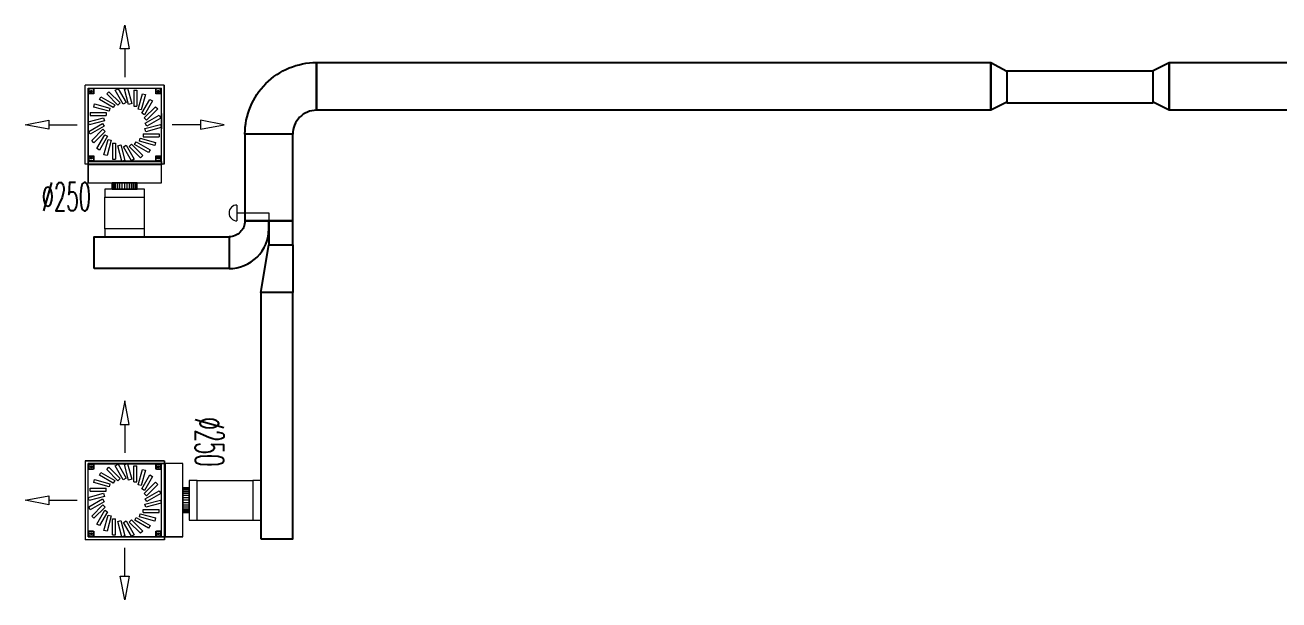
# Model space of a CAD drawing. Header units: inches. Extents: x -172 to 5713, y -54 to 3470.
# Drawn here: x -155 to 633, y 426 to 787 of the extents above; entities that cross this region are included whole.
import ezdxf
from ezdxf.enums import TextEntityAlignment as Align

# ---------------------------------------------------------------- set-up
doc = ezdxf.new("R2010")
doc.units = ezdxf.units.IN
doc.header["$MEASUREMENT"] = 0
doc.layers.add('MTY-UFLEME-KANALI', color=20, linetype='Continuous')
for name, color, linetype, lineweight in [('MTY-UFLEME-KANALI-CAP', 21, 'Continuous', 0), ('MTY-UFLEME-KANALI-Flex', 21, 'ZIGZAG', 0), ('STM-U-MENFEZ', 2, 'Continuous', 0), ('VDI3805_Objects', 7, 'Continuous', 0)]:
    doc.layers.add(name, color=color, linetype=linetype, lineweight=lineweight)
doc.styles.add('CAP', font='simplxtw.shx', dxfattribs={"width": 0.65})
doc.linetypes.add('ZIGZAG', pattern='A,0.0001,-0.2,[131,ltypeshp.shx,S=0.2,R=0,X=-0.2,Y=0],-0.4,[131,ltypeshp.shx,S=0.2,R=180.00002,X=0.2,Y=0],-0.2', length=0.8001)

# ---------------------------------------------------------------- blocks, each defined once
blk = doc.blocks.new('A$C19886442')
at = {"layer": 'STM-U-MENFEZ'}
for points in [[(5.15, 48.82), (8.04, 48.82), (5.15, 63.71), (2.26, 48.82), (5.15, 48.82), (5.15, 31)], [(-42.56, 1.2), (-42.56, -1.69), (-57.46, 1.2), (-42.56, 4.09), (-42.56, 1.2), (-24.75, 1.2)], [(5.15, -46.51), (8.04, -46.51), (5.15, -61.41), (2.26, -46.51), (5.15, -46.51), (5.15, -28.7)]]:
    blk.add_lwpolyline(points, dxfattribs=at)
at = {"layer": 'VDI3805_Objects', "color": 7}
for p, q in [((-19.75, 26.1), (30.05, 26.1)), ((-19.75, 26.1), (-19.75, -23.7)), ((-1.81, 24.25), (-1.81, 24.35)), ((-1.81, 24.35), (7.75, 24.35)), ((7.75, 24.25), (-1.81, 24.25)), ((-0.76, 22.81), (0.97, 23.81)), ((0.97, 23.81), (5.97, 15.15)), ((5.03, 23.6), (6.97, 24.12)), ((6.97, 24.12), (9.55, 14.46)), ((7.75, 24.25), (7.75, 24.35)), ((30.05, 26.1), (30.05, -23.7)), ((-10.77, 16.96), (-9.77, 18.69)), ((-2.11, 11.96), (-10.77, 16.96)), ((-9.77, 18.69), (-1.11, 13.69)), ((-6.15, 20.55), (-4.74, 21.96)), ((0.92, 13.47), (-6.15, 20.55)), ((-4.74, 21.96), (2.33, 14.89)), ((4.24, 14.15), (-0.76, 22.81)), ((7.62, 13.94), (5.03, 23.6)), ((10.84, 22.87), (12.84, 22.87)), ((10.84, 12.87), (10.84, 22.87)), ((12.84, 12.87), (12.84, 22.87)), ((13.66, 11), (16.25, 20.66)), ((18.18, 20.14), (15.59, 10.48)), ((15.91, 8.46), (20.91, 17.12)), ((16.25, 20.66), (18.18, 20.14)), ((22.64, 16.12), (17.64, 7.46)), ((20.91, 17.12), (22.64, 16.12)), ((-16.52, 8.89), (-6.52, 8.89)), ((-16.52, 6.89), (-16.52, 8.89)), ((-14.31, 12.31), (-13.79, 14.24)), ((-4.65, 9.72), (-14.31, 12.31)), ((-13.79, 14.24), (-4.13, 11.65)), ((-6.52, 6.89), (-6.52, 8.89)), ((-4.13, 11.65), (-4.65, 9.72)), ((-1.11, 13.69), (-2.11, 11.96)), ((2.33, 14.89), (0.92, 13.47)), ((5.97, 15.15), (4.24, 14.15)), ((9.55, 14.46), (7.62, 13.94)), ((10.84, 12.87), (12.84, 12.87)), ((15.59, 10.48), (13.66, 11)), ((17.64, 7.46), (15.91, 8.46)), ((17.42, 5.43), (24.49, 12.5)), ((25.9, 11.09), (18.83, 4.02)), ((24.49, 12.5), (25.9, 11.09)), ((-17.77, 3.02), (-8.11, 5.61)), ((-17.25, 1.09), (-17.77, 3.02)), ((-17.46, -2.97), (-8.8, 2.03)), ((-7.59, 3.68), (-17.25, 1.09)), ((-16.52, 6.89), (-6.52, 6.89)), ((-7.8, 0.3), (-16.46, -4.7)), ((-8.8, 2.03), (-7.8, 0.3)), ((-8.11, 5.61), (-7.59, 3.68)), ((18.83, 4.02), (17.42, 5.43)), ((17.89, -1.27), (27.55, 1.32)), ((18.1, 2.11), (26.76, 7.11)), ((19.1, 0.38), (18.1, 2.11)), ((27.76, 5.38), (19.1, 0.38)), ((26.76, 7.11), (27.76, 5.38)), ((27.55, 1.32), (28.07, -0.61)), ((-16.46, -4.7), (-17.46, -2.97)), ((-15.61, -8.68), (-8.54, -1.61)), ((-7.12, -3.02), (-14.19, -10.1)), ((-12.34, -13.72), (-7.34, -5.06)), ((-5.61, -6.06), (-10.61, -14.72)), ((-8.54, -1.61), (-7.12, -3.02)), ((-7.34, -5.06), (-5.61, -6.06)), ((14.43, -9.24), (14.95, -7.31)), ((14.95, -7.31), (24.6, -9.9)), ((16.81, -4.48), (26.81, -4.48)), ((16.81, -6.48), (16.81, -4.48)), ((16.81, -6.48), (26.81, -6.48)), ((18.41, -3.2), (17.89, -1.27)), ((28.07, -0.61), (18.41, -3.2)), ((26.81, -6.48), (26.81, -4.48)), ((-14.19, -10.1), (-15.61, -8.68)), ((-10.61, -14.72), (-12.34, -13.72)), ((-7.89, -17.74), (-5.3, -8.08)), ((-3.37, -8.59), (-5.95, -18.25)), ((-5.3, -8.08), (-3.37, -8.59)), ((-2.54, -20.46), (-2.54, -10.46)), ((-2.54, -10.46), (-0.54, -10.46)), ((-0.54, -20.46), (-0.54, -10.46)), ((0.74, -12.06), (2.67, -11.54)), ((3.33, -21.71), (0.74, -12.06)), ((2.67, -11.54), (5.26, -21.2)), ((4.32, -12.74), (6.06, -11.74)), ((9.32, -21.4), (4.32, -12.74)), ((6.06, -11.74), (11.06, -20.4)), ((7.96, -12.48), (9.38, -11.07)), ((15.03, -19.55), (7.96, -12.48)), ((9.38, -11.07), (16.45, -18.14)), ((11.41, -11.29), (12.41, -9.56)), ((20.07, -16.29), (11.41, -11.29)), ((12.41, -9.56), (21.07, -14.56)), ((24.09, -11.83), (14.43, -9.24)), ((21.07, -14.56), (20.07, -16.29)), ((24.6, -9.9), (24.09, -11.83)), ((-5.95, -18.25), (-7.89, -17.74)), ((-2.54, -20.46), (-0.54, -20.46)), ((5.26, -21.2), (3.33, -21.71)), ((11.06, -20.4), (9.32, -21.4)), ((16.45, -18.14), (15.03, -19.55)), ((30.05, -23.7), (-19.75, -23.7))]:
    blk.add_line(p, q, dxfattribs=at)
at = {"layer": 'VDI3805_Objects', "color": 0}
for p, q in [((29.95, 26), (-19.65, 26)), ((-19.65, 26), (-19.65, -23.6)), ((29.95, 26), (29.95, -23.6)), ((29.95, -23.6), (-19.65, -23.6))]:
    blk.add_line(p, q, dxfattribs=at)
at = {"layer": 'VDI3805_Objects', "color": 253}
for p, q in [((28.2, 24.25), (-17.9, 24.25)), ((-17.9, -21.85), (-17.9, 24.25)), ((-17.8, 24.15), (28.1, 24.15)), ((-17.8, -21.75), (-17.8, 24.15)), ((-14.75, 23.7), (-17.35, 23.7)), ((-17.35, 23.7), (-17.35, 20.7)), ((-17.35, 23.7), (-14.35, 23.7)), ((-14.75, 23.7), (-14.75, 20.7)), ((-14.35, 23.7), (-14.35, 20.7)), ((24.65, 20.7), (24.65, 23.7)), ((24.65, 23.7), (27.65, 23.7)), ((27.65, 23.7), (25.05, 23.7)), ((25.05, 20.7), (25.05, 23.7)), ((27.65, 20.7), (27.65, 23.7)), ((28.1, 24.15), (28.1, -21.75)), ((28.2, -21.85), (28.2, 24.25)), ((28.2, 24.25), (30.47, 24.25)), ((41.7, 24.25), (28.2, 24.25)), ((30.47, 24.25), (30.47, -21.85)), ((41.7, 24.25), (30.47, 24.25)), ((41.6, -21.85), (41.6, 24.25)), ((41.6, 24.25), (41.7, 24.25)), ((41.7, -21.85), (41.7, 24.25)), ((41.7, -21.85), (41.7, 24.25)), ((-17.35, 20.7), (-14.75, 20.7)), ((-14.35, 20.7), (-17.35, 20.7)), ((-16.35, 22.2), (-16.34, 22.3)), ((-16.34, 22.11), (-16.35, 22.2)), ((-16.34, 22.3), (-16.31, 22.39)), ((-16.31, 22.01), (-16.34, 22.11)), ((-16.31, 22.39), (-16.27, 22.48)), ((-16.27, 21.93), (-16.31, 22.01)), ((-16.27, 22.48), (-16.21, 22.56)), ((-16.21, 21.85), (-16.27, 21.93)), ((-16.21, 22.56), (-16.13, 22.62)), ((-16.13, 21.79), (-16.21, 21.85)), ((-16.13, 22.62), (-16.04, 22.67)), ((-16.04, 21.74), (-16.13, 21.79)), ((-16.04, 22.67), (-15.95, 22.69)), ((-15.95, 21.71), (-16.04, 21.74)), ((-15.95, 22.69), (-15.85, 22.7)), ((-15.85, 21.7), (-15.95, 21.71)), ((-15.85, 22.7), (-15.75, 22.69)), ((-15.75, 21.71), (-15.85, 21.7)), ((-15.75, 22.69), (-15.66, 22.67)), ((-15.66, 21.74), (-15.75, 21.71)), ((-15.66, 22.67), (-15.57, 22.62)), ((-15.57, 21.79), (-15.66, 21.74)), ((-15.57, 22.62), (-15.5, 22.56)), ((-15.5, 21.85), (-15.57, 21.79)), ((-15.5, 22.56), (-15.44, 22.48)), ((-15.44, 21.93), (-15.5, 21.85)), ((-15.44, 22.48), (-15.39, 22.39)), ((-15.39, 22.01), (-15.44, 21.93)), ((-15.39, 22.39), (-15.36, 22.3)), ((-15.36, 22.11), (-15.39, 22.01)), ((-15.36, 22.3), (-15.35, 22.2)), ((-15.35, 22.2), (-15.36, 22.11)), ((27.65, 20.7), (24.65, 20.7)), ((25.05, 20.7), (27.65, 20.7)), ((25.65, 22.2), (25.66, 22.3)), ((25.66, 22.11), (25.65, 22.2)), ((25.66, 22.3), (25.69, 22.39)), ((25.69, 22.01), (25.66, 22.11)), ((25.69, 22.39), (25.73, 22.48)), ((25.73, 21.93), (25.69, 22.01)), ((25.73, 22.48), (25.79, 22.56)), ((25.79, 21.85), (25.73, 21.93)), ((25.79, 22.56), (25.87, 22.62)), ((25.87, 21.79), (25.79, 21.85)), ((25.87, 22.62), (25.96, 22.67)), ((25.96, 21.74), (25.87, 21.79)), ((25.96, 22.67), (26.05, 22.69)), ((26.05, 21.71), (25.96, 21.74)), ((26.05, 22.69), (26.15, 22.7)), ((26.15, 21.7), (26.05, 21.71)), ((26.15, 22.7), (26.25, 22.69)), ((26.25, 21.71), (26.15, 21.7)), ((26.25, 22.69), (26.34, 22.67)), ((26.34, 21.74), (26.25, 21.71)), ((26.34, 22.67), (26.43, 22.62)), ((26.43, 21.79), (26.34, 21.74)), ((26.43, 22.62), (26.5, 22.56)), ((26.5, 21.85), (26.43, 21.79)), ((26.5, 22.56), (26.56, 22.48)), ((26.56, 21.93), (26.5, 21.85)), ((26.56, 22.48), (26.61, 22.39)), ((26.61, 22.01), (26.56, 21.93)), ((26.61, 22.39), (26.64, 22.3)), ((26.64, 22.11), (26.61, 22.01)), ((26.64, 22.3), (26.65, 22.2)), ((26.65, 22.2), (26.64, 22.11)), ((41.7, 8.95), (41.7, 9.1)), ((45.7, 9.1), (41.7, 9.1)), ((45.7, 9), (41.7, 9)), ((41.7, 9), (41.7, 8.85)), ((41.7, 8.5), (41.7, 8.95)), ((45.7, 8.95), (41.7, 8.95)), ((45.7, 8.85), (41.7, 8.85)), ((41.7, 8.85), (41.7, 8.41)), ((41.7, 7.77), (41.7, 8.5)), ((45.7, 8.5), (41.7, 8.5)), ((45.7, 8.41), (41.7, 8.41)), ((41.7, 8.41), (41.7, 7.69)), ((45.7, 8.95), (45.7, 9.1)), ((45.7, 8.85), (45.7, 9)), ((45.7, 8.5), (45.7, 8.95)), ((45.7, 8.41), (45.7, 8.85)), ((45.7, 7.77), (45.7, 8.5)), ((45.7, 7.69), (45.7, 8.41)), ((41.7, 6.79), (41.7, 7.77)), ((45.7, 7.77), (41.7, 7.77)), ((45.7, 7.69), (41.7, 7.69)), ((41.7, 7.69), (41.7, 6.72)), ((41.7, 5.59), (41.7, 6.79)), ((45.7, 6.79), (41.7, 6.79)), ((45.7, 6.72), (41.7, 6.72)), ((41.7, 6.72), (41.7, 5.54)), ((41.7, 4.23), (41.7, 5.59)), ((45.7, 5.59), (41.7, 5.59)), ((45.7, 5.54), (41.7, 5.54)), ((41.7, 5.54), (41.7, 4.19)), ((41.7, 2.74), (41.7, 4.23)), ((45.7, 4.23), (41.7, 4.23)), ((45.7, 4.19), (41.7, 4.19)), ((41.7, 4.19), (41.7, 2.73)), ((41.7, 1.2), (41.7, 2.74)), ((45.7, 2.74), (41.7, 2.74)), ((45.7, 2.73), (41.7, 2.73)), ((41.7, 2.73), (41.7, 1.2)), ((41.7, -0.34), (41.7, 1.2)), ((45.7, 1.2), (41.7, 1.2)), ((41.7, 1.2), (41.7, -0.32)), ((45.7, 6.79), (45.7, 7.77)), ((45.7, 6.72), (45.7, 7.69)), ((45.7, 5.59), (45.7, 6.79)), ((45.7, 5.54), (45.7, 6.72)), ((45.7, 4.23), (45.7, 5.59)), ((45.7, 4.19), (45.7, 5.54)), ((45.7, 2.74), (45.7, 4.23)), ((45.7, 2.73), (45.7, 4.19)), ((45.7, 1.2), (45.7, 2.74)), ((45.7, 1.2), (45.7, 2.73)), ((45.7, -0.34), (45.7, 1.2)), ((45.7, -0.32), (45.7, 1.2)), ((45.7, -0.32), (41.7, -0.32)), ((41.7, -0.32), (41.7, -1.78)), ((41.7, -1.82), (41.7, -0.34)), ((45.7, -0.34), (41.7, -0.34)), ((45.7, -1.78), (41.7, -1.78)), ((41.7, -1.78), (41.7, -3.13)), ((41.7, -3.19), (41.7, -1.82)), ((45.7, -1.82), (41.7, -1.82)), ((45.7, -3.13), (41.7, -3.13)), ((41.7, -3.13), (41.7, -4.31)), ((41.7, -4.38), (41.7, -3.19)), ((45.7, -3.19), (41.7, -3.19)), ((45.7, -4.31), (41.7, -4.31)), ((41.7, -4.31), (41.7, -5.28)), ((41.7, -5.36), (41.7, -4.38)), ((45.7, -4.38), (41.7, -4.38)), ((45.7, -5.28), (41.7, -5.28)), ((41.7, -5.28), (41.7, -6)), ((41.7, -6.09), (41.7, -5.36)), ((45.7, -5.36), (41.7, -5.36)), ((45.7, -6), (41.7, -6)), ((41.7, -6), (41.7, -6.45)), ((41.7, -6.54), (41.7, -6.09)), ((45.7, -6.09), (41.7, -6.09)), ((45.7, -6.45), (41.7, -6.45)), ((41.7, -6.45), (41.7, -6.6)), ((41.7, -6.54), (41.7, -6.7)), ((45.7, -6.54), (41.7, -6.54)), ((45.7, -6.6), (41.7, -6.6)), ((45.7, -6.7), (41.7, -6.7)), ((45.7, -1.78), (45.7, -0.32)), ((45.7, -1.82), (45.7, -0.34)), ((45.7, -3.13), (45.7, -1.78)), ((45.7, -3.19), (45.7, -1.82)), ((45.7, -4.31), (45.7, -3.13)), ((45.7, -4.38), (45.7, -3.19)), ((45.7, -5.28), (45.7, -4.31)), ((45.7, -5.36), (45.7, -4.38)), ((45.7, -6), (45.7, -5.28)), ((45.7, -6.09), (45.7, -5.36)), ((45.7, -6.45), (45.7, -6)), ((45.7, -6.54), (45.7, -6.09)), ((45.7, -6.6), (45.7, -6.45)), ((45.7, -6.7), (45.7, -6.54)), ((-17.9, -21.85), (28.2, -21.85)), ((28.1, -21.75), (-17.8, -21.75)), ((-14.75, -18.3), (-17.35, -18.3)), ((-17.35, -18.3), (-17.35, -21.3)), ((-17.35, -18.3), (-14.35, -18.3)), ((-17.35, -21.3), (-14.75, -21.3)), ((-14.35, -21.3), (-17.35, -21.3)), ((-16.35, -19.8), (-16.34, -19.7)), ((-16.34, -19.89), (-16.35, -19.8)), ((-16.34, -19.7), (-16.31, -19.61)), ((-16.31, -19.99), (-16.34, -19.89)), ((-16.31, -19.61), (-16.27, -19.52)), ((-16.27, -20.07), (-16.31, -19.99)), ((-16.27, -19.52), (-16.21, -19.44)), ((-16.21, -20.15), (-16.27, -20.07)), ((-16.21, -19.44), (-16.13, -19.38)), ((-16.13, -20.21), (-16.21, -20.15)), ((-16.13, -19.38), (-16.04, -19.33)), ((-16.04, -20.26), (-16.13, -20.21)), ((-16.04, -19.33), (-15.95, -19.31)), ((-15.95, -20.29), (-16.04, -20.26)), ((-15.95, -19.31), (-15.85, -19.3)), ((-15.85, -20.3), (-15.95, -20.29)), ((-15.85, -19.3), (-15.75, -19.31)), ((-15.75, -20.29), (-15.85, -20.3)), ((-15.75, -19.31), (-15.66, -19.33)), ((-15.66, -20.26), (-15.75, -20.29)), ((-15.66, -19.33), (-15.57, -19.38)), ((-15.57, -20.21), (-15.66, -20.26)), ((-15.57, -19.38), (-15.5, -19.44)), ((-15.5, -20.15), (-15.57, -20.21)), ((-15.5, -19.44), (-15.44, -19.52)), ((-15.44, -20.07), (-15.5, -20.15)), ((-15.44, -19.52), (-15.39, -19.61)), ((-15.39, -19.99), (-15.44, -20.07)), ((-15.39, -19.61), (-15.36, -19.7)), ((-15.36, -19.89), (-15.39, -19.99)), ((-15.36, -19.7), (-15.35, -19.8)), ((-15.35, -19.8), (-15.36, -19.89)), ((-14.75, -18.3), (-14.75, -21.3)), ((-14.35, -18.3), (-14.35, -21.3)), ((24.65, -21.3), (24.65, -18.3)), ((24.65, -18.3), (27.65, -18.3)), ((27.65, -21.3), (24.65, -21.3)), ((27.65, -18.3), (25.05, -18.3)), ((25.05, -21.3), (25.05, -18.3)), ((25.05, -21.3), (27.65, -21.3)), ((25.65, -19.8), (25.66, -19.7)), ((25.66, -19.89), (25.65, -19.8)), ((25.66, -19.7), (25.69, -19.61)), ((25.69, -19.99), (25.66, -19.89)), ((25.69, -19.61), (25.73, -19.52)), ((25.73, -20.07), (25.69, -19.99)), ((25.73, -19.52), (25.79, -19.44)), ((25.79, -20.15), (25.73, -20.07)), ((25.79, -19.44), (25.87, -19.38)), ((25.87, -20.21), (25.79, -20.15)), ((25.87, -19.38), (25.96, -19.33)), ((25.96, -20.26), (25.87, -20.21)), ((25.96, -19.33), (26.05, -19.31)), ((26.05, -20.29), (25.96, -20.26)), ((26.05, -19.31), (26.15, -19.3)), ((26.15, -20.3), (26.05, -20.29)), ((26.15, -19.3), (26.25, -19.31)), ((26.25, -20.29), (26.15, -20.3)), ((26.25, -19.31), (26.34, -19.33)), ((26.34, -20.26), (26.25, -20.29)), ((26.34, -19.33), (26.43, -19.38)), ((26.43, -20.21), (26.34, -20.26)), ((26.43, -19.38), (26.5, -19.44)), ((26.5, -20.15), (26.43, -20.21)), ((26.5, -19.44), (26.56, -19.52)), ((26.56, -20.07), (26.5, -20.15)), ((26.56, -19.52), (26.61, -19.61)), ((26.61, -19.99), (26.56, -20.07)), ((26.61, -19.61), (26.64, -19.7)), ((26.64, -19.89), (26.61, -19.99)), ((26.64, -19.7), (26.65, -19.8)), ((26.65, -19.8), (26.64, -19.89)), ((27.65, -21.3), (27.65, -18.3)), ((28.2, -21.85), (30.47, -21.85)), ((41.7, -21.85), (28.2, -21.85)), ((30.47, -21.85), (41.7, -21.85)), ((41.7, -21.85), (41.6, -21.85))]:
    blk.add_line(p, q, dxfattribs=at)
at = {"layer": 'VDI3805_Objects', "color": 38}
for p, q in [((-1.57, 24.38), (-1.74, 24.38)), ((-1.74, 24.38), (-1.74, 24.26)), ((-1.74, 24.38), (-1.51, 24.38)), ((-1.74, 24.26), (-1.57, 24.26)), ((-1.51, 24.26), (-1.74, 24.26)), ((-1.38, 24.38), (-1.57, 24.38)), ((-1.57, 24.38), (-1.57, 24.26)), ((-1.57, 24.26), (-1.38, 24.26)), ((-1.51, 24.38), (-1.51, 24.26)), ((-1.35, 24.38), (-1.38, 24.38)), ((-1.38, 24.38), (-1.38, 24.26)), ((-1.38, 24.26), (-1.35, 24.26)), ((-1.35, 24.38), (-1.23, 24.38)), ((-1.35, 24.38), (-1.35, 24.26)), ((-1.23, 24.26), (-1.35, 24.26)), ((-1.23, 24.38), (-1.23, 24.26)), ((-0.95, 24.38), (-1.07, 24.38)), ((-1.07, 24.26), (-1.07, 24.38)), ((-0.95, 24.26), (-1.07, 24.26)), ((-0.95, 24.26), (-0.95, 24.38)), ((-0.69, 24.38), (-0.8, 24.38)), ((-0.8, 24.38), (-0.8, 24.26)), ((-0.8, 24.38), (-0.69, 24.38)), ((-0.8, 24.26), (-0.69, 24.26)), ((-0.69, 24.26), (-0.8, 24.26)), ((-0.38, 24.38), (-0.69, 24.38)), ((-0.69, 24.38), (-0.69, 24.26)), ((-0.69, 24.38), (-0.69, 24.26)), ((-0.69, 24.38), (-0.39, 24.38)), ((-0.69, 24.26), (-0.38, 24.26)), ((-0.39, 24.26), (-0.69, 24.26)), ((-0.39, 24.38), (-0.39, 24.26)), ((-0.39, 24.38), (-0.27, 24.38)), ((-0.27, 24.26), (-0.39, 24.26)), ((-0.27, 24.38), (-0.38, 24.38)), ((-0.38, 24.38), (-0.38, 24.26)), ((-0.38, 24.26), (-0.27, 24.26)), ((-0.27, 24.38), (-0.27, 24.26)), ((0.01, 24.38), (-0.11, 24.38)), ((-0.11, 24.38), (-0.11, 24.26)), ((-0.11, 24.26), (0.01, 24.26)), ((0.28, 24.38), (0.01, 24.38)), ((0.01, 24.38), (0.01, 24.26)), ((0.01, 24.26), (0.28, 24.26)), ((0.28, 24.38), (0.39, 24.38)), ((0.28, 24.38), (0.28, 24.26)), ((0.39, 24.26), (0.28, 24.26)), ((0.39, 24.38), (0.39, 24.26)), ((0.56, 24.38), (0.55, 24.38)), ((0.55, 24.38), (0.55, 24.26)), ((0.55, 24.38), (0.61, 24.38)), ((0.61, 24.38), (0.55, 24.38)), ((0.55, 24.38), (0.55, 24.26)), ((0.55, 24.38), (0.56, 24.38)), ((0.55, 24.26), (0.56, 24.26)), ((0.61, 24.26), (0.55, 24.26)), ((0.55, 24.26), (0.61, 24.26)), ((0.56, 24.26), (0.55, 24.26)), ((0.56, 24.38), (0.59, 24.38)), ((0.59, 24.38), (0.56, 24.38)), ((0.56, 24.38), (0.56, 24.26)), ((0.59, 24.26), (0.56, 24.26)), ((0.56, 24.26), (0.59, 24.26)), ((0.59, 24.38), (0.59, 24.26)), ((0.59, 24.38), (0.62, 24.38)), ((0.62, 24.38), (0.59, 24.38)), ((0.59, 24.38), (0.59, 24.26)), ((0.62, 24.26), (0.59, 24.26)), ((0.59, 24.26), (0.62, 24.26)), ((0.61, 24.38), (0.61, 24.26)), ((0.61, 24.38), (0.67, 24.38)), ((0.67, 24.38), (0.61, 24.38)), ((0.61, 24.38), (0.61, 24.26)), ((0.67, 24.26), (0.61, 24.26)), ((0.61, 24.26), (0.67, 24.26)), ((0.62, 24.38), (0.62, 24.26)), ((0.62, 24.38), (0.65, 24.38)), ((0.65, 24.38), (0.62, 24.38)), ((0.62, 24.38), (0.62, 24.26)), ((0.65, 24.26), (0.62, 24.26)), ((0.62, 24.26), (0.65, 24.26)), ((0.65, 24.38), (0.65, 24.26)), ((0.65, 24.38), (0.68, 24.38)), ((0.68, 24.38), (0.65, 24.38)), ((0.65, 24.38), (0.65, 24.26)), ((0.68, 24.26), (0.65, 24.26)), ((0.65, 24.26), (0.68, 24.26)), ((0.67, 24.38), (0.67, 24.26)), ((0.67, 24.38), (0.73, 24.38)), ((0.73, 24.38), (0.67, 24.38)), ((0.67, 24.38), (0.67, 24.26)), ((0.73, 24.26), (0.67, 24.26)), ((0.67, 24.26), (0.73, 24.26)), ((0.68, 24.38), (0.68, 24.26)), ((0.68, 24.38), (0.72, 24.38)), ((0.72, 24.38), (0.68, 24.38)), ((0.68, 24.38), (0.68, 24.26)), ((0.72, 24.26), (0.68, 24.26)), ((0.68, 24.26), (0.72, 24.26)), ((0.72, 24.38), (0.72, 24.26)), ((0.72, 24.38), (0.76, 24.38)), ((0.76, 24.38), (0.72, 24.38)), ((0.72, 24.38), (0.72, 24.26)), ((0.76, 24.26), (0.72, 24.26)), ((0.72, 24.26), (0.76, 24.26)), ((0.73, 24.38), (0.73, 24.26)), ((0.73, 24.38), (0.8, 24.38)), ((0.8, 24.38), (0.73, 24.38)), ((0.73, 24.38), (0.73, 24.26)), ((0.8, 24.26), (0.73, 24.26)), ((0.73, 24.26), (0.8, 24.26)), ((0.76, 24.38), (0.76, 24.26)), ((0.76, 24.38), (0.79, 24.38)), ((0.79, 24.38), (0.76, 24.38)), ((0.76, 24.38), (0.76, 24.26)), ((0.79, 24.26), (0.76, 24.26)), ((0.76, 24.26), (0.79, 24.26)), ((0.79, 24.38), (0.79, 24.26)), ((0.79, 24.38), (0.82, 24.38)), ((0.83, 24.38), (0.79, 24.38)), ((0.79, 24.38), (0.79, 24.26)), ((0.82, 24.26), (0.79, 24.26)), ((0.79, 24.26), (0.83, 24.26)), ((0.8, 24.38), (0.8, 24.26)), ((0.8, 24.38), (0.85, 24.38)), ((0.85, 24.38), (0.8, 24.38)), ((0.8, 24.38), (0.8, 24.26)), ((0.85, 24.26), (0.8, 24.26)), ((0.8, 24.26), (0.85, 24.26)), ((0.82, 24.38), (0.82, 24.26)), ((0.82, 24.38), (0.85, 24.38)), ((0.85, 24.26), (0.82, 24.26)), ((0.85, 24.38), (0.83, 24.38)), ((0.83, 24.38), (0.83, 24.26)), ((0.83, 24.26), (0.85, 24.26)), ((0.85, 24.38), (0.85, 24.26)), ((0.85, 24.38), (0.88, 24.38)), ((0.88, 24.38), (0.85, 24.38)), ((0.85, 24.38), (0.85, 24.26)), ((0.85, 24.38), (0.85, 24.26)), ((0.85, 24.38), (0.91, 24.38)), ((0.91, 24.38), (0.85, 24.38)), ((0.85, 24.38), (0.85, 24.26)), ((0.88, 24.26), (0.85, 24.26)), ((0.85, 24.26), (0.88, 24.26)), ((0.91, 24.26), (0.85, 24.26)), ((0.85, 24.26), (0.91, 24.26)), ((0.88, 24.38), (0.88, 24.26)), ((0.88, 24.38), (0.9, 24.38)), ((0.9, 24.38), (0.88, 24.38)), ((0.88, 24.38), (0.88, 24.26)), ((0.9, 24.26), (0.88, 24.26)), ((0.88, 24.26), (0.9, 24.26)), ((0.9, 24.38), (0.9, 24.26)), ((0.9, 24.38), (0.91, 24.38)), ((0.91, 24.38), (0.9, 24.38)), ((0.9, 24.38), (0.9, 24.26)), ((0.91, 24.26), (0.9, 24.26)), ((0.9, 24.26), (0.91, 24.26)), ((0.91, 24.38), (0.91, 24.26)), ((0.91, 24.38), (0.91, 24.38)), ((0.91, 24.38), (0.91, 24.26)), ((0.91, 24.38), (0.91, 24.38)), ((0.91, 24.38), (0.91, 24.26)), ((0.91, 24.38), (0.91, 24.26)), ((0.91, 24.38), (0.96, 24.38)), ((0.96, 24.38), (0.91, 24.38)), ((0.91, 24.38), (0.91, 24.26)), ((0.91, 24.26), (0.91, 24.26)), ((0.91, 24.26), (0.91, 24.26)), ((0.96, 24.26), (0.91, 24.26)), ((0.91, 24.26), (0.96, 24.26)), ((0.96, 24.38), (0.96, 24.26)), ((0.96, 24.38), (1, 24.38)), ((1, 24.38), (0.96, 24.38)), ((0.96, 24.38), (0.96, 24.26)), ((1, 24.26), (0.96, 24.26)), ((0.96, 24.26), (1, 24.26)), ((1, 24.38), (1, 24.26)), ((1, 24.38), (1.02, 24.38)), ((1.02, 24.26), (1, 24.26)), ((1.02, 24.38), (1.02, 24.26)), ((1.02, 24.38), (1.04, 24.38)), ((1.04, 24.26), (1.02, 24.26)), ((1.04, 24.38), (1.04, 24.26)), ((1.04, 24.38), (1.05, 24.38)), ((1.05, 24.26), (1.04, 24.26)), ((1.05, 24.38), (1.05, 24.26)), ((1.2, 24.38), (1.58, 24.38)), ((1.2, 24.38), (1.2, 24.26)), ((1.2, 24.38), (1.47, 24.38)), ((1.58, 24.26), (1.2, 24.26)), ((1.47, 24.26), (1.2, 24.26)), ((1.47, 24.38), (1.47, 24.26)), ((1.58, 24.38), (1.58, 24.26)), ((2.25, 24.38), (1.73, 24.38)), ((1.73, 24.38), (1.73, 24.26)), ((1.73, 24.38), (1.93, 24.38)), ((1.73, 24.26), (2.25, 24.26)), ((1.93, 24.26), (1.73, 24.26)), ((1.93, 24.38), (1.93, 24.26)), ((1.93, 24.38), (2.05, 24.38)), ((2.05, 24.26), (1.93, 24.26)), ((2.05, 24.38), (2.05, 24.26)), ((2.05, 24.38), (2.25, 24.38)), ((2.25, 24.26), (2.05, 24.26)), ((2.25, 24.38), (2.25, 24.26)), ((2.35, 24.38), (2.34, 24.38)), ((2.34, 24.38), (2.34, 24.26)), ((2.34, 24.38), (2.34, 24.38)), ((2.34, 24.38), (2.34, 24.26)), ((2.34, 24.26), (2.35, 24.26)), ((2.34, 24.26), (2.34, 24.26)), ((2.37, 24.38), (2.35, 24.38)), ((2.35, 24.38), (2.35, 24.26)), ((2.35, 24.26), (2.37, 24.26)), ((2.4, 24.38), (2.37, 24.38)), ((2.37, 24.38), (2.37, 24.26)), ((2.37, 24.26), (2.37, 24.38)), ((2.37, 24.38), (2.38, 24.38)), ((2.37, 24.26), (2.4, 24.26)), ((2.38, 24.26), (2.37, 24.26)), ((2.39, 24.38), (2.38, 24.38)), ((2.38, 24.26), (2.38, 24.38)), ((2.38, 24.26), (2.39, 24.26)), ((2.39, 24.26), (2.39, 24.38)), ((2.4, 24.38), (2.39, 24.38)), ((2.39, 24.26), (2.4, 24.26)), ((2.44, 24.38), (2.4, 24.38)), ((2.4, 24.38), (2.4, 24.26)), ((2.4, 24.26), (2.4, 24.38)), ((2.43, 24.38), (2.4, 24.38)), ((2.4, 24.26), (2.44, 24.26)), ((2.4, 24.26), (2.43, 24.26)), ((2.43, 24.26), (2.43, 24.38)), ((2.46, 24.38), (2.43, 24.38)), ((2.43, 24.26), (2.46, 24.26)), ((2.48, 24.38), (2.44, 24.38)), ((2.44, 24.38), (2.44, 24.26)), ((2.44, 24.26), (2.48, 24.26)), ((2.46, 24.38), (2.45, 24.38)), ((2.45, 24.38), (2.45, 24.26)), ((2.45, 24.38), (2.45, 24.38)), ((2.45, 24.38), (2.45, 24.26)), ((2.45, 24.38), (2.46, 24.38)), ((2.52, 24.38), (2.45, 24.38)), ((2.45, 24.38), (2.45, 24.26)), ((2.45, 24.38), (2.5, 24.38)), ((2.45, 24.26), (2.46, 24.26)), ((2.45, 24.26), (2.45, 24.26)), ((2.46, 24.26), (2.45, 24.26)), ((2.45, 24.26), (2.52, 24.26)), ((2.5, 24.26), (2.45, 24.26)), ((2.45, 24.26), (2.45, 24.26)), ((2.46, 24.26), (2.46, 24.38)), ((2.49, 24.38), (2.46, 24.38)), ((2.47, 24.38), (2.46, 24.38)), ((2.46, 24.38), (2.46, 24.26)), ((2.46, 24.38), (2.46, 24.38)), ((2.46, 24.38), (2.46, 24.26)), ((2.46, 24.38), (2.46, 24.26)), ((2.46, 24.38), (2.46, 24.38)), ((2.46, 24.38), (2.46, 24.26)), ((2.46, 24.38), (2.47, 24.38)), ((2.46, 24.26), (2.49, 24.26)), ((2.46, 24.26), (2.47, 24.26)), ((2.46, 24.26), (2.46, 24.26)), ((2.46, 24.26), (2.46, 24.26)), ((2.47, 24.26), (2.46, 24.26)), ((2.49, 24.38), (2.47, 24.38)), ((2.47, 24.38), (2.47, 24.26)), ((2.47, 24.38), (2.47, 24.26)), ((2.47, 24.38), (2.48, 24.38)), ((2.47, 24.26), (2.49, 24.26)), ((2.48, 24.26), (2.47, 24.26)), ((2.52, 24.38), (2.48, 24.38)), ((2.48, 24.38), (2.48, 24.26)), ((2.48, 24.38), (2.48, 24.26)), ((2.48, 24.38), (2.49, 24.38)), ((2.48, 24.26), (2.52, 24.26)), ((2.49, 24.26), (2.48, 24.26)), ((2.49, 24.26), (2.49, 24.38)), ((2.53, 24.38), (2.49, 24.38)), ((2.5, 24.38), (2.49, 24.38)), ((2.49, 24.38), (2.49, 24.26)), ((2.49, 24.38), (2.49, 24.26)), ((2.49, 24.38), (2.51, 24.38)), ((2.49, 24.26), (2.53, 24.26)), ((2.49, 24.26), (2.5, 24.26)), ((2.51, 24.26), (2.49, 24.26)), ((2.51, 24.38), (2.5, 24.38)), ((2.5, 24.38), (2.5, 24.26)), ((2.5, 24.38), (2.5, 24.26)), ((2.5, 24.38), (2.57, 24.38)), ((2.5, 24.26), (2.5, 24.38)), ((2.5, 24.38), (2.5, 24.38)), ((2.5, 24.26), (2.5, 24.38)), ((2.5, 24.38), (2.5, 24.38)), ((2.5, 24.26), (2.5, 24.38)), ((2.5, 24.38), (2.5, 24.38)), ((2.5, 24.26), (2.5, 24.38)), ((2.5, 24.26), (2.5, 24.38)), ((2.5, 24.38), (2.5, 24.38)), ((2.51, 24.38), (2.5, 24.38)), ((2.5, 24.26), (2.51, 24.26)), ((2.57, 24.26), (2.5, 24.26)), ((2.5, 24.26), (2.5, 24.26)), ((2.5, 24.26), (2.5, 24.26)), ((2.5, 24.26), (2.5, 24.26)), ((2.5, 24.26), (2.5, 24.26)), ((2.5, 24.26), (2.51, 24.26)), ((2.53, 24.38), (2.51, 24.38)), ((2.51, 24.38), (2.51, 24.26)), ((2.51, 24.38), (2.51, 24.26)), ((2.51, 24.38), (2.52, 24.38)), ((2.51, 24.26), (2.51, 24.38)), ((2.52, 24.38), (2.51, 24.38)), ((2.51, 24.26), (2.53, 24.26)), ((2.52, 24.26), (2.51, 24.26)), ((2.51, 24.26), (2.52, 24.26)), ((2.57, 24.38), (2.52, 24.38)), ((2.52, 24.38), (2.52, 24.26)), ((2.52, 24.38), (2.52, 24.26)), ((2.52, 24.26), (2.52, 24.38)), ((2.52, 24.26), (2.52, 24.38)), ((2.52, 24.38), (2.52, 24.38)), ((2.53, 24.38), (2.52, 24.38)), ((2.52, 24.26), (2.57, 24.26)), ((2.52, 24.26), (2.52, 24.26)), ((2.52, 24.26), (2.53, 24.26)), ((2.53, 24.26), (2.53, 24.38)), ((2.57, 24.38), (2.53, 24.38)), ((2.66, 24.38), (2.53, 24.38)), ((2.53, 24.38), (2.53, 24.26)), ((2.62, 24.38), (2.53, 24.38)), ((2.53, 24.26), (2.57, 24.26)), ((2.53, 24.26), (2.66, 24.26)), ((2.53, 24.26), (2.62, 24.26)), ((2.61, 24.38), (2.57, 24.38)), ((2.57, 24.38), (2.57, 24.26)), ((2.6, 24.38), (2.57, 24.38)), ((2.57, 24.38), (2.57, 24.26)), ((2.57, 24.38), (2.62, 24.38)), ((2.57, 24.26), (2.61, 24.26)), ((2.57, 24.26), (2.6, 24.26)), ((2.62, 24.26), (2.57, 24.26)), ((2.6, 24.26), (2.6, 24.38)), ((2.64, 24.38), (2.6, 24.38)), ((2.6, 24.26), (2.64, 24.26)), ((2.65, 24.38), (2.61, 24.38)), ((2.61, 24.38), (2.61, 24.26)), ((2.65, 24.26), (2.61, 24.26)), ((2.62, 24.38), (2.62, 24.26)), ((2.62, 24.38), (2.66, 24.38)), ((2.66, 24.26), (2.62, 24.26)), ((2.64, 24.26), (2.64, 24.38)), ((2.67, 24.38), (2.64, 24.38)), ((2.64, 24.26), (2.67, 24.26)), ((2.69, 24.38), (2.65, 24.38)), ((2.65, 24.38), (2.65, 24.26)), ((2.69, 24.26), (2.65, 24.26)), ((2.66, 24.38), (2.66, 24.26)), ((2.67, 24.26), (2.67, 24.38)), ((2.7, 24.38), (2.67, 24.38)), ((2.67, 24.26), (2.7, 24.26)), ((2.73, 24.38), (2.69, 24.38)), ((2.69, 24.38), (2.69, 24.26)), ((2.73, 24.26), (2.69, 24.26)), ((2.7, 24.26), (2.7, 24.38)), ((2.73, 24.38), (2.7, 24.38)), ((2.7, 24.26), (2.73, 24.26)), ((2.73, 24.38), (2.76, 24.38)), ((2.73, 24.26), (2.73, 24.38)), ((2.75, 24.38), (2.73, 24.38)), ((2.73, 24.38), (2.73, 24.26)), ((2.76, 24.26), (2.73, 24.26)), ((2.73, 24.26), (2.75, 24.26)), ((2.75, 24.26), (2.75, 24.38)), ((2.76, 24.38), (2.75, 24.38)), ((2.75, 24.26), (2.76, 24.26)), ((2.76, 24.38), (2.76, 24.26)), ((2.78, 24.38), (2.76, 24.38)), ((2.76, 24.26), (2.76, 24.38)), ((2.76, 24.26), (2.76, 24.38)), ((2.76, 24.38), (2.76, 24.38)), ((2.78, 24.26), (2.76, 24.26)), ((2.76, 24.26), (2.76, 24.26)), ((2.79, 24.38), (2.78, 24.38)), ((2.78, 24.38), (2.78, 24.26)), ((2.79, 24.26), (2.78, 24.26)), ((2.8, 24.38), (2.79, 24.38)), ((2.79, 24.38), (2.79, 24.26)), ((2.8, 24.26), (2.79, 24.26)), ((2.8, 24.38), (2.8, 24.26)), ((2.94, 24.38), (2.91, 24.38)), ((2.91, 24.38), (2.91, 24.26)), ((2.91, 24.38), (3.22, 24.38)), ((2.91, 24.26), (2.94, 24.26)), ((3.22, 24.26), (2.91, 24.26)), ((3.25, 24.38), (2.94, 24.38)), ((2.94, 24.38), (2.94, 24.26)), ((2.94, 24.26), (3.25, 24.26)), ((3.27, 24.38), (2.96, 24.38)), ((2.96, 24.38), (2.96, 24.26)), ((2.96, 24.38), (3.8, 24.38)), ((2.96, 24.26), (3.27, 24.26)), ((3.8, 24.26), (2.96, 24.26)), ((3.03, 24.38), (2.99, 24.38)), ((2.99, 24.38), (2.99, 24.26)), ((2.99, 24.38), (3.3, 24.38)), ((2.99, 24.26), (3.03, 24.26)), ((3.3, 24.26), (2.99, 24.26)), ((3.34, 24.38), (3.03, 24.38)), ((3.03, 24.38), (3.03, 24.26)), ((3.03, 24.26), (3.34, 24.26)), ((3.11, 24.38), (3.08, 24.38)), ((3.08, 24.38), (3.08, 24.26)), ((3.08, 24.38), (3.39, 24.38)), ((3.08, 24.26), (3.11, 24.26)), ((3.39, 24.26), (3.08, 24.26)), ((3.42, 24.38), (3.11, 24.38)), ((3.11, 24.38), (3.11, 24.26)), ((3.11, 24.26), (3.42, 24.26)), ((3.2, 24.38), (3.16, 24.38)), ((3.16, 24.38), (3.16, 24.26)), ((3.16, 24.38), (3.47, 24.38)), ((3.16, 24.26), (3.2, 24.26)), ((3.47, 24.26), (3.16, 24.26)), ((3.44, 24.38), (3.2, 24.38)), ((3.2, 24.38), (3.2, 24.26)), ((3.2, 24.26), (3.44, 24.26)), ((3.22, 24.38), (3.22, 24.26)), ((3.22, 24.38), (3.25, 24.38)), ((3.25, 24.26), (3.22, 24.26)), ((3.25, 24.38), (3.25, 24.26)), ((3.28, 24.38), (3.25, 24.38)), ((3.25, 24.38), (3.25, 24.26)), ((3.25, 24.38), (3.39, 24.38)), ((3.25, 24.26), (3.28, 24.26)), ((3.39, 24.26), (3.25, 24.26)), ((4.11, 24.38), (3.27, 24.38)), ((3.27, 24.38), (3.27, 24.26)), ((3.27, 24.26), (4.11, 24.26)), ((3.36, 24.38), (3.28, 24.38)), ((3.28, 24.38), (3.28, 24.26)), ((3.28, 24.26), (3.36, 24.26)), ((3.3, 24.38), (3.3, 24.26)), ((3.3, 24.38), (3.34, 24.38)), ((3.34, 24.26), (3.3, 24.26)), ((3.34, 24.38), (3.34, 24.26)), ((3.39, 24.38), (3.36, 24.38)), ((3.36, 24.38), (3.36, 24.26)), ((3.36, 24.26), (3.39, 24.26)), ((3.39, 24.38), (3.39, 24.26)), ((3.39, 24.38), (3.42, 24.38)), ((3.39, 24.38), (3.39, 24.26)), ((3.42, 24.26), (3.39, 24.26)), ((3.42, 24.38), (3.42, 24.26)), ((3.47, 24.38), (3.44, 24.38)), ((3.44, 24.38), (3.44, 24.26)), ((3.44, 24.26), (3.47, 24.26)), ((3.47, 24.38), (3.47, 24.26)), ((3.54, 24.38), (3.85, 24.38)), ((3.58, 24.38), (3.54, 24.38)), ((3.54, 24.38), (3.54, 24.26)), ((3.85, 24.26), (3.54, 24.26)), ((3.54, 24.26), (3.58, 24.26)), ((3.8, 24.38), (3.58, 24.38)), ((3.58, 24.38), (3.58, 24.26)), ((3.58, 24.38), (3.61, 24.38)), ((3.89, 24.38), (3.58, 24.38)), ((3.58, 24.38), (3.58, 24.26)), ((3.58, 24.26), (3.8, 24.26)), ((3.61, 24.26), (3.58, 24.26)), ((3.58, 24.26), (3.89, 24.26)), ((3.61, 24.38), (3.77, 24.38)), ((3.61, 24.38), (3.61, 24.26)), ((3.77, 24.26), (3.61, 24.26)), ((3.63, 24.38), (3.94, 24.38)), ((3.66, 24.38), (3.63, 24.38)), ((3.63, 24.38), (3.63, 24.26)), ((3.94, 24.26), (3.63, 24.26)), ((3.63, 24.26), (3.66, 24.26)), ((3.72, 24.38), (3.66, 24.38)), ((3.66, 24.38), (3.66, 24.26)), ((3.66, 24.38), (3.69, 24.38)), ((3.97, 24.38), (3.66, 24.38)), ((3.66, 24.38), (3.66, 24.26)), ((3.66, 24.26), (3.72, 24.26)), ((3.69, 24.26), (3.66, 24.26)), ((3.66, 24.26), (3.97, 24.26)), ((3.69, 24.38), (3.69, 24.26)), ((3.69, 24.38), (3.72, 24.38)), ((3.72, 24.26), (3.69, 24.26)), ((3.71, 24.38), (4.03, 24.38)), ((3.75, 24.38), (3.71, 24.38)), ((3.71, 24.38), (3.71, 24.26)), ((4.03, 24.26), (3.71, 24.26)), ((3.71, 24.26), (3.75, 24.26)), ((3.72, 24.38), (3.72, 24.26)), ((4.06, 24.38), (3.75, 24.38)), ((3.75, 24.38), (3.75, 24.26)), ((3.75, 24.26), (4.06, 24.26)), ((3.77, 24.38), (3.77, 24.26)), ((3.77, 24.38), (3.8, 24.38)), ((3.8, 24.26), (3.77, 24.26)), ((3.8, 24.38), (3.8, 24.26)), ((3.8, 24.38), (4.11, 24.38)), ((3.8, 24.38), (3.8, 24.26)), ((4.11, 24.26), (3.8, 24.26)), ((3.85, 24.38), (3.85, 24.26)), ((3.85, 24.38), (3.89, 24.38)), ((3.89, 24.26), (3.85, 24.26)), ((3.89, 24.38), (3.89, 24.26)), ((3.94, 24.38), (3.94, 24.26)), ((3.94, 24.38), (3.97, 24.38)), ((3.97, 24.26), (3.94, 24.26)), ((3.97, 24.38), (3.97, 24.26)), ((4.03, 24.38), (4.03, 24.26)), ((4.03, 24.38), (4.06, 24.38)), ((4.06, 24.26), (4.03, 24.26)), ((4.06, 24.38), (4.06, 24.26)), ((4.11, 24.38), (4.11, 24.26)), ((4.16, 24.38), (4.15, 24.38)), ((4.15, 24.38), (4.15, 24.26)), ((4.16, 24.26), (4.15, 24.26)), ((4.19, 24.38), (4.16, 24.38)), ((4.16, 24.38), (4.16, 24.26)), ((4.16, 24.26), (4.19, 24.26)), ((4.25, 24.38), (4.19, 24.38)), ((4.19, 24.38), (4.19, 24.26)), ((4.19, 24.26), (4.25, 24.26)), ((4.32, 24.38), (4.25, 24.38)), ((4.25, 24.38), (4.25, 24.26)), ((4.25, 24.26), (4.32, 24.26)), ((4.32, 24.38), (4.41, 24.38)), ((4.32, 24.38), (4.32, 24.26)), ((4.41, 24.26), (4.32, 24.26)), ((4.41, 24.38), (4.41, 24.26)), ((4.41, 24.38), (4.52, 24.38)), ((4.52, 24.26), (4.41, 24.26)), ((4.42, 24.26), (4.42, 24.38)), ((4.42, 24.38), (4.44, 24.38)), ((4.42, 24.26), (4.42, 24.38)), ((4.42, 24.38), (4.42, 24.38)), ((4.44, 24.26), (4.42, 24.26)), ((4.42, 24.26), (4.42, 24.26)), ((4.44, 24.26), (4.44, 24.38)), ((4.44, 24.38), (4.47, 24.38)), ((4.47, 24.26), (4.44, 24.26)), ((4.47, 24.26), (4.47, 24.38)), ((4.47, 24.38), (4.51, 24.38)), ((4.51, 24.26), (4.47, 24.26)), ((4.51, 24.26), (4.51, 24.38)), ((4.51, 24.38), (4.56, 24.38)), ((4.56, 24.26), (4.51, 24.26)), ((4.52, 24.38), (4.52, 24.26)), ((4.52, 24.38), (4.63, 24.38)), ((4.63, 24.26), (4.52, 24.26)), ((4.56, 24.26), (4.56, 24.38)), ((4.56, 24.38), (4.62, 24.38)), ((4.62, 24.26), (4.56, 24.26)), ((4.62, 24.26), (4.62, 24.38)), ((4.62, 24.38), (4.68, 24.38)), ((4.68, 24.26), (4.62, 24.26)), ((4.63, 24.38), (4.63, 24.26)), ((4.63, 24.38), (4.75, 24.38)), ((4.75, 24.26), (4.63, 24.26)), ((4.68, 24.26), (4.68, 24.38)), ((4.75, 24.38), (4.68, 24.38)), ((4.68, 24.26), (4.75, 24.26)), ((4.75, 24.38), (4.75, 24.26)), ((4.81, 24.38), (4.75, 24.38)), ((4.87, 24.38), (4.75, 24.38)), ((4.75, 24.26), (4.81, 24.26)), ((4.75, 24.26), (4.87, 24.26)), ((4.81, 24.26), (4.81, 24.38)), ((4.87, 24.38), (4.81, 24.38)), ((4.81, 24.26), (4.87, 24.26)), ((4.87, 24.26), (4.87, 24.38)), ((4.93, 24.38), (4.87, 24.38)), ((4.98, 24.38), (4.87, 24.38)), ((4.87, 24.38), (4.87, 24.26)), ((4.87, 24.26), (4.93, 24.26)), ((4.87, 24.26), (4.98, 24.26)), ((4.93, 24.26), (4.93, 24.38)), ((4.98, 24.38), (4.93, 24.38)), ((4.93, 24.26), (4.98, 24.26)), ((4.98, 24.26), (4.98, 24.38)), ((5.02, 24.38), (4.98, 24.38)), ((5.08, 24.38), (4.98, 24.38)), ((4.98, 24.38), (4.98, 24.26)), ((4.98, 24.26), (5.02, 24.26)), ((4.98, 24.26), (5.08, 24.26)), ((5.02, 24.26), (5.02, 24.38)), ((5.05, 24.38), (5.02, 24.38)), ((5.02, 24.26), (5.05, 24.26)), ((5.05, 24.26), (5.05, 24.38)), ((5.07, 24.38), (5.05, 24.38)), ((5.05, 24.26), (5.07, 24.26)), ((5.07, 24.26), (5.07, 24.38)), ((5.08, 24.38), (5.07, 24.38)), ((5.07, 24.26), (5.08, 24.26)), ((5.08, 24.26), (5.08, 24.38)), ((5.17, 24.38), (5.08, 24.38)), ((5.08, 24.38), (5.08, 24.26)), ((5.08, 24.26), (5.17, 24.26)), ((5.25, 24.38), (5.17, 24.38)), ((5.17, 24.38), (5.17, 24.26)), ((5.25, 24.26), (5.17, 24.26)), ((5.3, 24.38), (5.25, 24.38)), ((5.25, 24.38), (5.25, 24.26)), ((5.3, 24.26), (5.25, 24.26)), ((5.34, 24.38), (5.3, 24.38)), ((5.3, 24.38), (5.3, 24.26)), ((5.34, 24.26), (5.3, 24.26)), ((5.35, 24.38), (5.34, 24.38)), ((5.34, 24.38), (5.34, 24.26)), ((5.35, 24.26), (5.34, 24.26)), ((5.35, 24.38), (5.35, 24.26)), ((5.72, 24.38), (5.46, 24.38)), ((5.46, 24.38), (5.46, 24.26)), ((5.46, 24.38), (5.86, 24.38)), ((5.46, 24.26), (5.72, 24.26)), ((5.86, 24.26), (5.46, 24.26)), ((5.53, 24.38), (5.52, 24.38)), ((5.52, 24.38), (5.52, 24.26)), ((5.52, 24.38), (5.53, 24.38)), ((5.52, 24.26), (5.53, 24.26)), ((5.53, 24.26), (5.52, 24.26)), ((5.55, 24.38), (5.53, 24.38)), ((5.53, 24.38), (5.53, 24.26)), ((5.53, 24.38), (5.53, 24.26)), ((5.53, 24.38), (5.56, 24.38)), ((5.53, 24.26), (5.55, 24.26)), ((5.56, 24.26), (5.53, 24.26)), ((5.59, 24.38), (5.55, 24.38)), ((5.55, 24.38), (5.55, 24.26)), ((5.55, 24.26), (5.59, 24.26)), ((5.56, 24.38), (5.56, 24.26)), ((5.56, 24.38), (5.6, 24.38)), ((5.6, 24.26), (5.56, 24.26)), ((5.65, 24.38), (5.59, 24.38)), ((5.59, 24.38), (5.59, 24.26)), ((5.59, 24.26), (5.65, 24.26)), ((5.6, 24.38), (5.6, 24.26)), ((5.6, 24.38), (5.65, 24.38)), ((5.65, 24.26), (5.6, 24.26)), ((5.71, 24.38), (5.65, 24.38)), ((5.65, 24.38), (5.65, 24.26)), ((5.65, 24.38), (5.65, 24.26)), ((5.65, 24.38), (5.72, 24.38)), ((5.65, 24.26), (5.71, 24.26)), ((5.72, 24.26), (5.65, 24.26)), ((5.79, 24.38), (5.71, 24.38)), ((5.71, 24.38), (5.71, 24.26)), ((5.71, 24.26), (5.79, 24.26)), ((5.72, 24.38), (5.72, 24.26)), ((5.87, 24.38), (5.79, 24.38)), ((5.79, 24.38), (5.79, 24.26)), ((5.79, 24.26), (5.87, 24.26)), ((5.8, 24.26), (5.8, 24.38)), ((5.8, 24.38), (5.81, 24.38)), ((5.8, 24.26), (5.8, 24.38)), ((5.8, 24.38), (5.8, 24.38)), ((5.81, 24.26), (5.8, 24.26)), ((5.8, 24.26), (5.8, 24.26)), ((5.81, 24.26), (5.81, 24.38)), ((5.81, 24.38), (5.83, 24.38)), ((5.83, 24.26), (5.81, 24.26)), ((5.83, 24.26), (5.83, 24.38)), ((5.83, 24.38), (5.84, 24.38)), ((5.84, 24.26), (5.83, 24.26)), ((5.84, 24.26), (5.84, 24.38)), ((5.84, 24.38), (5.87, 24.38)), ((5.87, 24.26), (5.84, 24.26)), ((5.86, 24.38), (5.86, 24.26)), ((5.86, 24.38), (6.18, 24.38)), ((6.18, 24.26), (5.86, 24.26)), ((5.96, 24.38), (5.87, 24.38)), ((5.87, 24.38), (5.87, 24.26)), ((5.87, 24.26), (5.87, 24.38)), ((5.87, 24.38), (5.9, 24.38)), ((5.87, 24.26), (5.96, 24.26)), ((5.9, 24.26), (5.87, 24.26)), ((5.9, 24.26), (5.9, 24.38)), ((5.9, 24.38), (5.93, 24.38)), ((5.93, 24.26), (5.9, 24.26)), ((5.93, 24.26), (5.93, 24.38)), ((5.96, 24.38), (5.93, 24.38)), ((5.93, 24.26), (5.96, 24.26)), ((6.46, 24.38), (5.96, 24.38)), ((5.96, 24.38), (5.96, 24.26)), ((5.96, 24.26), (5.96, 24.38)), ((6.19, 24.38), (5.96, 24.38)), ((5.96, 24.26), (6.46, 24.26)), ((5.96, 24.26), (6.19, 24.26)), ((6.18, 24.38), (6.46, 24.38)), ((6.18, 24.38), (6.18, 24.26)), ((6.46, 24.26), (6.18, 24.26)), ((6.19, 24.26), (6.19, 24.38)), ((6.46, 24.38), (6.46, 24.26)), ((7.65, 24.38), (6.68, 24.38)), ((6.68, 24.38), (6.68, 24.26)), ((6.68, 24.38), (7, 24.38)), ((6.68, 24.26), (7.65, 24.26)), ((7, 24.26), (6.68, 24.26)), ((7, 24.38), (7.33, 24.38)), ((7, 24.38), (7, 24.26)), ((7.33, 24.26), (7, 24.26)), ((7.33, 24.38), (7.33, 24.26)), ((7.33, 24.38), (7.65, 24.38)), ((7.65, 24.26), (7.33, 24.26)), ((7.65, 24.38), (7.65, 24.26))]:
    blk.add_line(p, q, dxfattribs=at)
blk = doc.blocks.new('*U63')
at = {"layer": 'MTY-UFLEME-KANALI-Flex', "ltscale": 0.5}
for p, q in [((-12.5, 15.19), (-12.5, 50.19)), ((12.5, 15.19), (12.5, 50.19))]:
    blk.add_line(p, q, dxfattribs=at)
at = {"layer": 'MTY-UFLEME-KANALI-Flex', "linetype": 'ByBlock', "ltscale": 0.5}
for points in [[(12.5, 55.19), (-12.5, 55.19), (-12.5, 50.19), (12.5, 50.19)], [(12.5, 15.19), (-12.5, 15.19), (-12.5, 10.19), (12.5, 10.19)]]:
    blk.add_lwpolyline(points, close=True, dxfattribs=at)
at = {"layer": 'MTY-UFLEME-KANALI-Flex', "color": 7, "ltscale": 0.5, "style": 'CAP', "width": 0.5}
blk.add_attdef('X', text='', height=18, dxfattribs=at).set_placement((-36.68, 13.88), align=Align.CENTER)
blk = doc.blocks.new('*U64')
at = {"layer": 'MTY-UFLEME-KANALI-Flex', "ltscale": 0.5}
for p, q in [((-12.5, 2.64), (-12.5, 22.55)), ((12.5, 2.64), (12.5, 22.55))]:
    blk.add_line(p, q, dxfattribs=at)
at = {"layer": 'MTY-UFLEME-KANALI-Flex', "linetype": 'ByBlock', "ltscale": 0.5}
for points in [[(12.5, 27.55), (-12.5, 27.55), (-12.5, 22.55), (12.5, 22.55)], [(12.5, 2.64), (-12.5, 2.64), (-12.5, -2.36), (12.5, -2.36)]]:
    blk.add_lwpolyline(points, close=True, dxfattribs=at)
at = {"layer": 'MTY-UFLEME-KANALI-Flex', "color": 7, "ltscale": 0.5, "style": 'CAP', "width": 0.5}
blk.add_attdef('X', text='', height=18, dxfattribs=at).set_placement((-36.68, 13.88), align=Align.CENTER)
blk = doc.blocks.new('*U22')
at = {"layer": 'MTY-UFLEME-KANALI-CAP'}
for p, q in [((0, -5), (0, 0)), ((20, -5), (0, -5))]:
    blk.add_line(p, q, dxfattribs=at)
at = {"layer": 'MTY-UFLEME-KANALI-CAP', "linetype": 'ByBlock'}
blk.add_line((20, -10), (20, 0), dxfattribs=at)
blk.add_arc((20, -5), 5, 270, 90, dxfattribs=at)

msp = doc.modelspace()

# ---------------------------------------------------------------- linework, layer by layer
at = {"layer": 'MTY-UFLEME-KANALI'}
for points in [[(13, 718.64), (-17, 718.64), (-17, 718.64, -0.414214), (28, 763.64), (28, 763.64), (28, 733.64, 0.414214), (13, 718.64)], [(-27, 654.11), (-27, 634.11), (-27, 634.11, 0.414214), (-2, 659.11), (-2, 664.11), (-17, 664.11, -0.414214), (-27, 654.11)]]:
    msp.add_lwpolyline(points, format="xyb", close=True, dxfattribs=at)
for points in [[(451.78, 763.64), (451.78, 733.64), (28, 733.64), (28, 763.64)], [(451.78, 763.64), (461.79, 758.14), (461.78, 738.66), (451.78, 733.64)], [(553.78, 738.33), (553.78, 758.23), (461.78, 758.14), (461.78, 738.24)], [(553.78, 758.56), (563.78, 763.64), (563.78, 733.64), (553.78, 738.66)], [(681.19, 733.64), (563.78, 733.64), (563.78, 763.64), (681.19, 763.64)], [(13, 718.64), (-17, 718.64), (-17, 664.11), (13, 664.11)], [(13, 664.11), (-2, 664.11), (-2, 649.11), (13, 649.11)], [(-111.79, 634.11), (-111.79, 654.11), (-27, 654.11), (-27, 634.11)], [(13, 619.11), (-7, 619.11), (-2, 649.11), (13, 649.11)], [(-7, 464.31), (13, 464.31), (13, 619.11), (-7, 619.11)]]:
    msp.add_lwpolyline(points, close=True, dxfattribs=at)

# ---------------------------------------------------------------- block references
at = {"rotation": 270}
msp.add_blockref('A$C19886442', (-93.76, 729.72), dxfattribs=at)
msp.add_blockref('*U64', (-92.56, 656.47)).add_auto_attribs({'X': '%%C250'})
msp.add_blockref('A$C19886442', (-97.7, 487.33))
msp.add_blockref('*U63', (-62.19, 488.54), dxfattribs=at).add_auto_attribs({'X': '%%C250'})
at = {"layer": 'MTY-UFLEME-KANALI-CAP', "rotation": 179.9999999999974}
msp.add_blockref('*U22', (-2, 664.11), dxfattribs=at)

doc.saveas('drawing.dxf')
